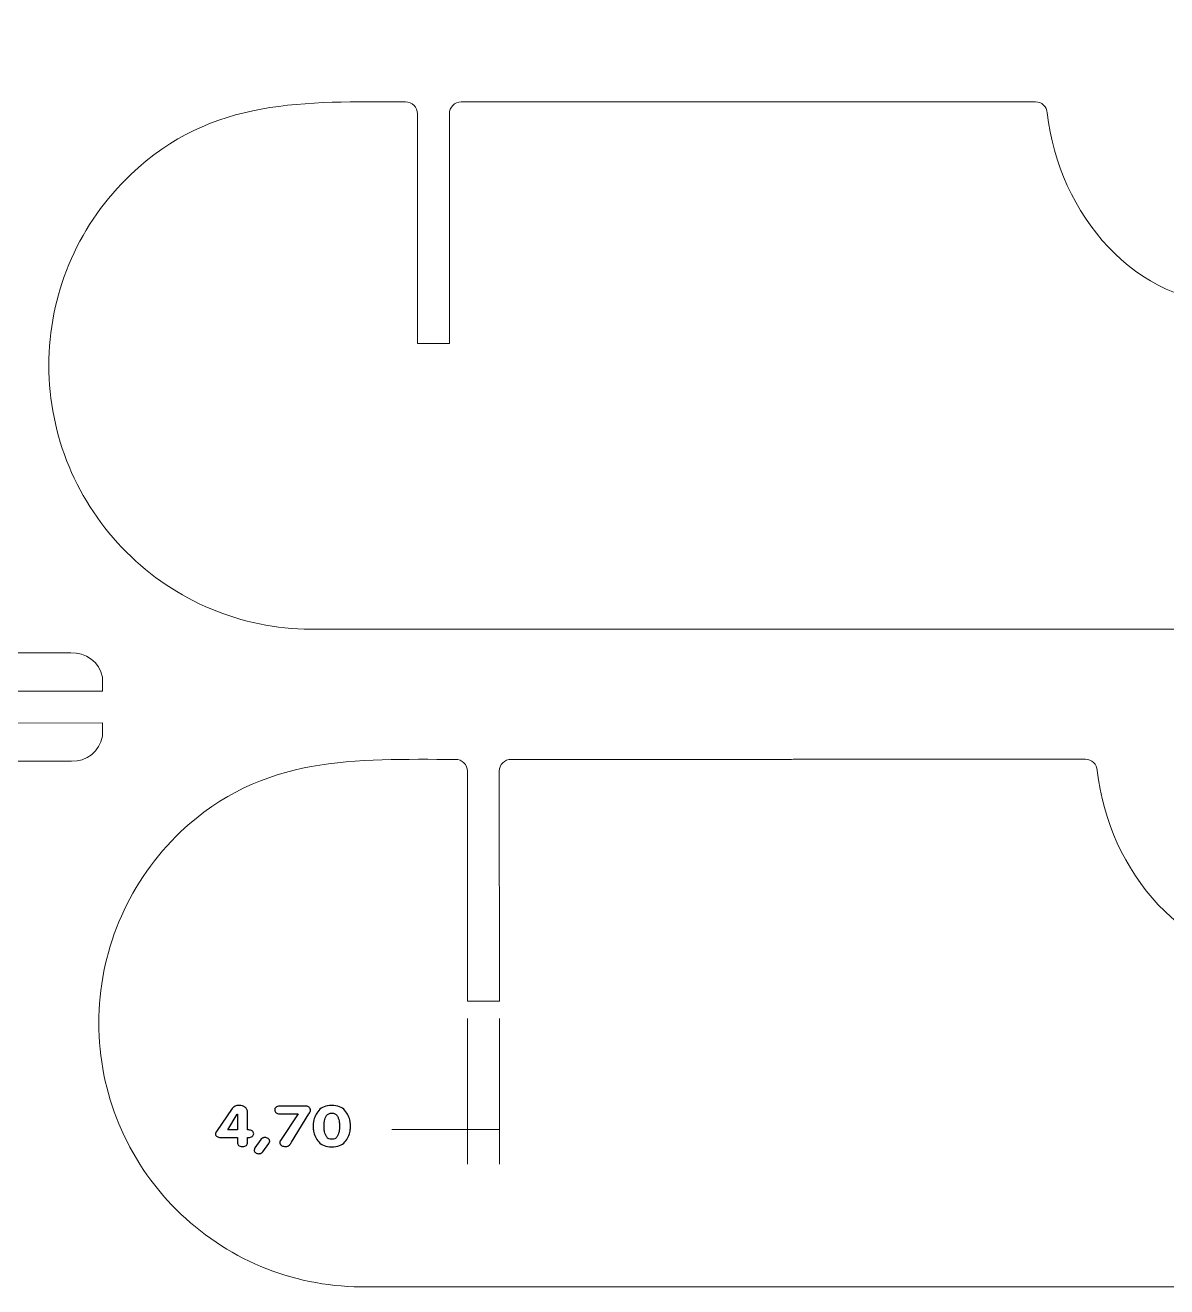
# Model space of a CAD drawing. Header units: millimetres. Extents: x -146 to 459, y -268 to 193.
# Drawn here: x 10.2 to 178.3, y -268.2 to -82.4 of the extents above; entities that cross this region are included whole.
import ezdxf

# ---------------------------------------------------------------- set-up
doc = ezdxf.new("R2010")
doc.units = ezdxf.units.MM
doc.header["$MEASUREMENT"] = 0

msp = doc.modelspace()

# ---------------------------------------------------------------- linework, layer by layer
at = {"lineweight": 5}
msp.add_open_spline([(-91.8347, -62.6714), (-91.8347, -62.6714), (-91.8347, -92.3425), (-91.8347, -92.3425), (-91.8347, -92.3425), (-91.8347, -92.3425), (-87.1173, -92.3425), (-87.1173, -92.3425), (-87.1173, -92.3425), (-87.1173, -92.3425), (-87.1173, -59.7428), (-87.1173, -59.7428), (-87.1173, -59.7428), (-80.2321, -56.0621), (-72.474, -54.3167), (-64.6756, -54.6912), (-64.6756, -54.6912), (-64.6756, -54.6912), (-64.6756, -92.3425), (-64.6756, -92.3425), (-64.6756, -92.3425), (-64.6756, -92.3425), (-59.9879, -92.3425), (-59.9879, -92.3425), (-59.9879, -92.3425), (-59.9879, -92.3425), (-59.9879, -54.6912), (-59.9879, -54.6912), (-59.9879, -54.6912), (-52.1897, -54.3167), (-44.4314, -56.0621), (-37.5463, -59.7428), (-37.5463, -59.7428), (-37.5463, -59.7428), (-37.5463, -92.3425), (-37.5463, -92.3425), (-37.5463, -92.3425), (-37.5463, -92.3425), (-32.829, -92.3425), (-32.829, -92.3425), (-32.829, -92.3425), (-32.829, -92.3425), (-32.829, -62.6714), (-32.829, -62.6714), (-32.829, -62.6714), (-29.0961, -65.3259), (-25.8083, -68.558), (-23.0906, -72.2449), (-23.0906, -72.2449), (-23.1971, -86.9545), (-24.4734, -102.0977), (-27.3706, -116.5196), (-27.3706, -116.5196), (-27.3706, -116.5196), (-0.0428, -171.4854), (-0.0428, -171.4854), (-0.0428, -171.4854), (-0.0428, -171.4854), (2.854, -171.4854), (2.854, -171.4854), (2.854, -171.4854), (2.854, -171.4854), (4.2342, -174.8672), (4.2342, -174.8672), (4.2342, -174.8672), (4.2342, -174.8672), (16.8821, -174.8672), (16.8821, -174.8672), (16.8821, -174.8672), (19.1213, -174.6972), (21.1452, -176.2429), (21.5471, -178.4523), (21.5471, -178.4523), (21.5471, -178.4523), (21.5471, -180.489), (21.5471, -180.489), (21.5471, -180.489), (21.5471, -180.489), (8.1369, -180.489), (8.1369, -180.489), (8.1369, -180.489), (7.5136, -180.493), (6.9362, -180.8029), (6.4984, -181.2465), (6.4984, -181.2465), (6.0604, -181.69), (5.8165, -182.2892), (5.8206, -182.9125), (5.8206, -182.9125), (5.8245, -183.5359), (6.0758, -184.1291), (6.5194, -184.5669), (6.5194, -184.5669), (6.9628, -185.0049), (7.5621, -185.2042), (8.1854, -185.2002), (8.1854, -185.2002), (8.1854, -185.2002), (21.5471, -185.1769), (21.5471, -185.1769), (21.5471, -185.1769), (21.5471, -185.1769), (21.5471, -187.1518), (21.5471, -187.1518), (21.5471, -187.1518), (21.172, -189.3656), (19.2322, -190.9436), (16.9912, -190.8022), (16.9912, -190.8022), (16.9912, -190.8022), (4.3802, -190.8022), (4.3802, -190.8022), (4.3802, -190.8022), (4.3802, -190.8022), (3.0123, -194.3774), (3.0123, -194.3774), (3.0123, -194.3774), (3.0123, -194.3774), (-6.8596, -194.3774), (-6.8596, -194.3774), (-6.8596, -194.3774), (-11.6602, -194.4074), (-15.5607, -190.6087), (-15.5912, -185.8081), (-15.5912, -185.8081), (-15.5912, -185.8081), (-15.6884, -171.6125), (-15.6884, -171.6125), (-15.6884, -171.6125), (-15.6884, -171.6125), (-48.044, -121.6488), (-48.044, -121.6488), (-48.044, -121.6488), (-52.4382, -123.4401), (-57.1113, -124.4559), (-61.8527, -124.6497), (-61.8527, -124.6497), (-62.0124, -124.6454), (-62.1721, -124.6399), (-62.3318, -124.6339), (-62.3318, -124.6339), (-62.4915, -124.6399), (-62.651, -124.6454), (-62.8108, -124.6497), (-62.8108, -124.6497), (-67.5522, -124.4559), (-72.2254, -123.4401), (-76.6196, -121.6488), (-76.6196, -121.6488), (-76.6196, -121.6488), (-108.9751, -171.6125), (-108.9751, -171.6125), (-108.9751, -171.6125), (-108.9751, -171.6125), (-109.0722, -185.8081), (-109.0722, -185.8081), (-109.0722, -185.8081), (-109.1028, -190.6087), (-113.0034, -194.4074), (-117.804, -194.3774), (-117.804, -194.3774), (-117.804, -194.3774), (-127.6758, -194.3774), (-127.6758, -194.3774), (-127.6758, -194.3774), (-127.6758, -194.3774), (-129.0436, -190.8022), (-129.0436, -190.8022), (-129.0436, -190.8022), (-129.0436, -190.8022), (-141.6548, -190.8022), (-141.6548, -190.8022), (-141.6548, -190.8022), (-143.8959, -190.9436), (-145.8356, -189.3656), (-146.2107, -187.1518), (-146.2107, -187.1518), (-146.2107, -187.1518), (-146.2107, -185.1769), (-146.2107, -185.1769), (-146.2107, -185.1769), (-146.2107, -185.1769), (-132.849, -185.2002), (-132.849, -185.2002), (-132.849, -185.2002), (-132.2257, -185.2042), (-131.6263, -184.9604), (-131.1828, -184.5226), (-131.1828, -184.5226), (-130.7394, -184.0847), (-130.4879, -183.5359), (-130.484, -182.9125), (-130.484, -182.9125), (-130.4802, -182.2892), (-130.7239, -181.69), (-131.1617, -181.2465), (-131.1617, -181.2465), (-131.5999, -180.8029), (-132.1771, -180.493), (-132.8003, -180.489), (-132.8003, -180.489), (-132.8003, -180.489), (-146.2107, -180.489), (-146.2107, -180.489), (-146.2107, -180.489), (-146.2107, -180.489), (-146.2107, -178.4523), (-146.2107, -178.4523), (-146.2107, -178.4523), (-145.8087, -176.2429), (-143.7849, -174.6972), (-141.5457, -174.8672), (-141.5457, -174.8672), (-141.5457, -174.8672), (-128.8979, -174.8672), (-128.8979, -174.8672), (-128.8979, -174.8672), (-128.8979, -174.8672), (-127.5173, -171.4854), (-127.5173, -171.4854), (-127.5173, -171.4854), (-127.5173, -171.4854), (-124.6209, -171.4854), (-124.6209, -171.4854), (-124.6209, -171.4854), (-124.6209, -171.4854), (-97.2929, -116.5196), (-97.2929, -116.5196), (-97.2929, -116.5196), (-100.1902, -102.0977), (-101.4663, -86.9545), (-101.5729, -72.2449), (-101.5729, -72.2449), (-98.8552, -68.558), (-95.5673, -65.3259), (-91.8347, -62.6714)], degree=3, knots=[0, 0, 0, 0, 0.01694915, 0.01694915, 0.01694915, 0.01694915, 0.03389831, 0.03389831, 0.03389831, 0.03389831, 0.05084746, 0.05084746, 0.05084746, 0.05084746, 0.06779661, 0.06779661, 0.06779661, 0.06779661, 0.08474576, 0.08474576, 0.08474576, 0.08474576, 0.10169492, 0.10169492, 0.10169492, 0.10169492, 0.11864407, 0.11864407, 0.11864407, 0.11864407, 0.13559322, 0.13559322, 0.13559322, 0.13559322, 0.15254237, 0.15254237, 0.15254237, 0.15254237, 0.16949153, 0.16949153, 0.16949153, 0.16949153, 0.18644068, 0.18644068, 0.18644068, 0.18644068, 0.20338983, 0.20338983, 0.20338983, 0.20338983, 0.22033898, 0.22033898, 0.22033898, 0.22033898, 0.23728814, 0.23728814, 0.23728814, 0.23728814, 0.25423729, 0.25423729, 0.25423729, 0.25423729, 0.27118644, 0.27118644, 0.27118644, 0.27118644, 0.28813559, 0.28813559, 0.28813559, 0.28813559, 0.30508475, 0.30508475, 0.30508475, 0.30508475, 0.3220339, 0.3220339, 0.3220339, 0.3220339, 0.33898305, 0.33898305, 0.33898305, 0.33898305, 0.3559322, 0.3559322, 0.3559322, 0.3559322, 0.37288136, 0.37288136, 0.37288136, 0.37288136, 0.38983051, 0.38983051, 0.38983051, 0.38983051, 0.40677966, 0.40677966, 0.40677966, 0.40677966, 0.42372881, 0.42372881, 0.42372881, 0.42372881, 0.44067797, 0.44067797, 0.44067797, 0.44067797, 0.45762712, 0.45762712, 0.45762712, 0.45762712, 0.47457627, 0.47457627, 0.47457627, 0.47457627, 0.49152542, 0.49152542, 0.49152542, 0.49152542, 0.50847458, 0.50847458, 0.50847458, 0.50847458, 0.52542373, 0.52542373, 0.52542373, 0.52542373, 0.54237288, 0.54237288, 0.54237288, 0.54237288, 0.55932203, 0.55932203, 0.55932203, 0.55932203, 0.57627119, 0.57627119, 0.57627119, 0.57627119, 0.59322034, 0.59322034, 0.59322034, 0.59322034, 0.61016949, 0.61016949, 0.61016949, 0.61016949, 0.62711864, 0.62711864, 0.62711864, 0.62711864, 0.6440678, 0.6440678, 0.6440678, 0.6440678, 0.66101695, 0.66101695, 0.66101695, 0.66101695, 0.6779661, 0.6779661, 0.6779661, 0.6779661, 0.69491525, 0.69491525, 0.69491525, 0.69491525, 0.71186441, 0.71186441, 0.71186441, 0.71186441, 0.72881356, 0.72881356, 0.72881356, 0.72881356, 0.74576271, 0.74576271, 0.74576271, 0.74576271, 0.76271186, 0.76271186, 0.76271186, 0.76271186, 0.77966102, 0.77966102, 0.77966102, 0.77966102, 0.79661017, 0.79661017, 0.79661017, 0.79661017, 0.81355932, 0.81355932, 0.81355932, 0.81355932, 0.83050847, 0.83050847, 0.83050847, 0.83050847, 0.84745763, 0.84745763, 0.84745763, 0.84745763, 0.86440678, 0.86440678, 0.86440678, 0.86440678, 0.88135593, 0.88135593, 0.88135593, 0.88135593, 0.89830508, 0.89830508, 0.89830508, 0.89830508, 0.91525424, 0.91525424, 0.91525424, 0.91525424, 0.93220339, 0.93220339, 0.93220339, 0.93220339, 0.94915254, 0.94915254, 0.94915254, 0.94915254, 0.96610169, 0.96610169, 0.96610169, 0.96610169, 0.98305085, 0.98305085, 0.98305085, 0.98305085, 1, 1, 1, 1], dxfattribs=at)
at = {"color": 253, "lineweight": 5}
for points in [[(51.2948, -171.3733), (51.2948, -171.3733), (51.3337, -171.3828), (51.3337, -171.3828), (51.3337, -171.3828), (51.3337, -171.3828), (51.6, -171.3828), (51.6, -171.3828), (51.6, -171.3828), (51.6, -171.3828), (325.9414, -171.3828), (325.9414, -171.3828), (325.9414, -171.3828), (325.9414, -171.3828), (325.9543, -171.3828), (325.9543, -171.3828), (325.9543, -171.3828), (336.2703, -171.1369), (346.0168, -166.8045), (353.1377, -159.3363), (353.1377, -159.3363), (360.2582, -151.868), (364.1204, -141.8769), (363.8745, -131.5611), (363.8745, -131.5611), (363.6289, -121.245), (359.2964, -111.4985), (351.8281, -104.3779), (351.8281, -104.3779), (339.7784, -92.8889), (325.8241, -93.6878), (311.0505, -93.6864), (311.0505, -93.6864), (310.5888, -93.686), (310.1479, -93.8691), (309.8214, -94.1954), (309.8214, -94.1954), (309.4947, -94.5215), (309.3109, -94.9642), (309.3106, -95.4259), (309.3106, -95.4259), (309.3106, -95.4259), (309.305, -129.3024), (309.305, -129.3024), (309.305, -129.3024), (309.305, -129.3024), (304.6064, -129.3016), (304.6064, -129.3016), (304.6064, -129.3016), (304.6064, -129.3016), (304.6121, -95.4252), (304.6121, -95.4252), (304.6121, -95.4252), (304.6123, -94.9636), (304.4293, -94.5227), (304.1031, -94.196), (304.1031, -94.196), (303.7769, -93.8693), (303.3342, -93.6855), (302.8727, -93.6852), (302.8727, -93.6852), (215.1154, -93.6718), (307.6597, -93.686), (218.2786, -93.6721), (218.2786, -93.6721), (217.3504, -93.6705), (216.5861, -94.3974), (216.5383, -95.3244), (216.5383, -95.3244), (214.9522, -110.0648), (203.4417, -123.9999), (188.6375, -123.2045), (188.6375, -123.2045), (173.8334, -123.9999), (162.3229, -110.0648), (160.7367, -95.3244), (160.7367, -95.3244), (160.6889, -94.3974), (159.9246, -93.6705), (158.9962, -93.6721), (158.9962, -93.6721), (82.8969, -93.6834), (149.0413, -93.674), (74.4022, -93.6852), (74.4022, -93.6852), (73.9407, -93.6855), (73.4981, -93.8693), (73.172, -94.196), (73.172, -94.196), (72.8459, -94.5227), (72.6626, -94.9636), (72.6631, -95.4252), (72.6631, -95.4252), (72.6631, -95.4252), (72.6684, -129.3016), (72.6684, -129.3016), (72.6684, -129.3016), (72.6684, -129.3016), (67.9699, -129.3016), (67.9699, -129.3016), (67.9699, -129.3016), (67.9699, -129.3016), (67.9644, -95.4259), (67.9644, -95.4259), (67.9644, -95.4259), (67.964, -94.9642), (67.7804, -94.5215), (67.4538, -94.1954), (67.4538, -94.1954), (67.1269, -93.8691), (66.6864, -93.686), (66.2247, -93.6864), (66.2247, -93.6864), (51.541, -93.688), (37.7023, -92.9592), (25.7262, -104.3779), (25.7262, -104.3779), (18.2579, -111.4985), (13.9254, -121.245), (13.6797, -131.5611), (13.6797, -131.5611), (13.4339, -141.8769), (17.2962, -151.868), (24.4166, -159.3363), (24.4166, -159.3363), (31.4673, -166.7307), (41.0919, -171.0502), (51.2948, -171.3733)], [(58.6517, -268.24), (58.6517, -268.24), (58.6905, -268.2493), (58.6905, -268.2493), (58.6905, -268.2493), (58.6905, -268.2493), (58.9569, -268.2493), (58.9569, -268.2493), (58.9569, -268.2493), (58.9569, -268.2493), (333.2984, -268.2493), (333.2984, -268.2493), (333.2984, -268.2493), (333.2984, -268.2493), (333.3113, -268.2493), (333.3113, -268.2493), (333.3113, -268.2493), (343.6272, -268.0035), (353.3737, -263.671), (360.4947, -256.2029), (360.4947, -256.2029), (367.6152, -248.7347), (371.4775, -238.7434), (371.2316, -228.4278), (371.2316, -228.4278), (370.9859, -218.1116), (366.6534, -208.3651), (359.185, -201.2444), (359.185, -201.2444), (347.1352, -189.7556), (333.181, -190.5545), (318.4073, -190.5531), (318.4073, -190.5531), (317.9457, -190.5527), (317.5049, -190.7357), (317.1782, -191.062), (317.1782, -191.062), (316.8518, -191.3881), (316.6679, -191.8307), (316.6675, -192.2925), (316.6675, -192.2925), (316.6675, -192.2925), (316.6618, -226.1691), (316.6618, -226.1691), (316.6618, -226.1691), (316.6618, -226.1691), (311.9633, -226.1683), (311.9633, -226.1683), (311.9633, -226.1683), (311.9633, -226.1683), (311.9689, -192.2918), (311.9689, -192.2918), (311.9689, -192.2918), (311.9692, -191.8301), (311.7862, -191.3894), (311.4601, -191.0626), (311.4601, -191.0626), (311.1339, -190.7359), (310.6911, -190.5521), (310.2298, -190.5518), (310.2298, -190.5518), (222.4724, -190.5385), (315.0167, -190.5526), (225.6356, -190.5387), (225.6356, -190.5387), (224.7073, -190.5372), (223.9432, -191.2639), (223.8953, -192.191), (223.8953, -192.191), (222.3091, -206.9313), (210.7987, -220.8665), (195.9944, -220.0711), (195.9944, -220.0711), (181.1903, -220.8665), (169.6799, -206.9313), (168.0938, -192.191), (168.0938, -192.191), (168.0459, -191.2639), (167.2816, -190.5372), (166.3532, -190.5387), (166.3532, -190.5387), (90.2539, -190.5499), (156.3982, -190.5405), (81.7593, -190.5518), (81.7593, -190.5518), (81.2977, -190.5521), (80.8552, -190.7359), (80.5289, -191.0626), (80.5289, -191.0626), (80.2027, -191.3894), (80.0197, -191.8301), (80.0201, -192.2918), (80.0201, -192.2918), (80.0201, -192.2918), (80.0254, -226.1683), (80.0254, -226.1683), (80.0254, -226.1683), (80.0254, -226.1683), (75.3267, -226.1683), (75.3267, -226.1683), (75.3267, -226.1683), (75.3267, -226.1683), (75.3214, -192.2925), (75.3214, -192.2925), (75.3214, -192.2925), (75.3211, -191.8307), (75.1373, -191.3881), (74.8107, -191.062), (74.8107, -191.062), (74.4839, -190.7357), (74.0432, -190.5527), (73.5816, -190.5531), (73.5816, -190.5531), (58.8979, -190.5547), (45.0592, -189.8258), (33.0832, -201.2444), (33.0832, -201.2444), (25.6149, -208.3651), (21.2824, -218.1116), (21.0367, -228.4278), (21.0367, -228.4278), (20.7908, -238.7434), (24.6532, -248.7347), (31.7737, -256.2029), (31.7737, -256.2029), (38.8243, -263.5974), (48.4489, -267.9168), (58.6517, -268.24)]]:
    msp.add_open_spline(points, degree=3, knots=[0, 0, 0, 0, 0.03125, 0.03125, 0.03125, 0.03125, 0.0625, 0.0625, 0.0625, 0.0625, 0.09375, 0.09375, 0.09375, 0.09375, 0.125, 0.125, 0.125, 0.125, 0.15625, 0.15625, 0.15625, 0.15625, 0.1875, 0.1875, 0.1875, 0.1875, 0.21875, 0.21875, 0.21875, 0.21875, 0.25, 0.25, 0.25, 0.25, 0.28125, 0.28125, 0.28125, 0.28125, 0.3125, 0.3125, 0.3125, 0.3125, 0.34375, 0.34375, 0.34375, 0.34375, 0.375, 0.375, 0.375, 0.375, 0.40625, 0.40625, 0.40625, 0.40625, 0.4375, 0.4375, 0.4375, 0.4375, 0.46875, 0.46875, 0.46875, 0.46875, 0.5, 0.5, 0.5, 0.5, 0.53125, 0.53125, 0.53125, 0.53125, 0.5625, 0.5625, 0.5625, 0.5625, 0.59375, 0.59375, 0.59375, 0.59375, 0.625, 0.625, 0.625, 0.625, 0.65625, 0.65625, 0.65625, 0.65625, 0.6875, 0.6875, 0.6875, 0.6875, 0.71875, 0.71875, 0.71875, 0.71875, 0.75, 0.75, 0.75, 0.75, 0.78125, 0.78125, 0.78125, 0.78125, 0.8125, 0.8125, 0.8125, 0.8125, 0.84375, 0.84375, 0.84375, 0.84375, 0.875, 0.875, 0.875, 0.875, 0.90625, 0.90625, 0.90625, 0.90625, 0.9375, 0.9375, 0.9375, 0.9375, 0.96875, 0.96875, 0.96875, 0.96875, 1, 1, 1, 1], dxfattribs=at)
at = {"color": 250, "lineweight": 5}
for points in [[(75.3267, -228.7083), (75.3267, -228.7083), (75.3267, -250.1726), (75.3267, -250.1726)], [(80.0254, -228.7083), (80.0254, -228.7083), (80.0254, -250.1726), (80.0254, -250.1726)], [(75.3267, -245.0926), (75.3267, -245.0926), (64.2124, -245.0926), (64.2124, -245.0926)], [(75.3267, -245.0926), (75.3267, -245.0926), (80.0254, -245.0926), (80.0254, -245.0926)]]:
    msp.add_open_spline(points, degree=3, dxfattribs=at)
at = {"color": 250}
for points, knots in [([(41.4355, -246.2393), (41.4355, -246.2393), (38.9345, -246.2393), (38.9345, -246.2393), (38.9345, -246.2393), (38.8292, -246.2448), (38.7364, -246.2379), (38.6561, -246.2185), (38.6561, -246.2185), (38.5758, -246.1991), (38.5052, -246.17), (38.4442, -246.1313), (38.4442, -246.1313), (38.3888, -246.0925), (38.3431, -246.0523), (38.3071, -246.0108), (38.3071, -246.0108), (38.2711, -245.9692), (38.2448, -245.9235), (38.2282, -245.8737), (38.2282, -245.8737), (38.2227, -245.8626), (38.2185, -245.8529), (38.2157, -245.8446), (38.2157, -245.8446), (38.213, -245.8363), (38.2116, -245.8266), (38.2116, -245.8155), (38.2116, -245.8155), (38.2116, -245.81), (38.2116, -245.8044), (38.2116, -245.7989), (38.2116, -245.7989), (38.2116, -245.7933), (38.2116, -245.7878), (38.2116, -245.7823), (38.2116, -245.7823), (38.2116, -245.7823), (38.2116, -245.7795), (38.2116, -245.774), (38.2116, -245.774), (38.2116, -245.7684), (38.2116, -245.7629), (38.2116, -245.7573), (38.2116, -245.7573), (38.2116, -245.7241), (38.2144, -245.6909), (38.2199, -245.6576), (38.2199, -245.6576), (38.2254, -245.6244), (38.231, -245.5967), (38.2365, -245.5745), (38.2365, -245.5745), (38.242, -245.5635), (38.2462, -245.5552), (38.249, -245.5496), (38.249, -245.5496), (38.2517, -245.5441), (38.2559, -245.5358), (38.2614, -245.5247), (38.2614, -245.5247), (38.267, -245.5136), (38.2739, -245.4998), (38.2822, -245.4831), (38.2822, -245.4831), (38.2905, -245.4665), (38.3002, -245.4527), (38.3113, -245.4416), (38.3113, -245.4416), (38.3113, -245.4416), (38.3141, -245.4388), (38.3196, -245.4333), (38.3196, -245.4333), (38.3251, -245.4277), (38.3307, -245.4222), (38.3362, -245.4167), (38.3362, -245.4167), (38.3362, -245.4111), (38.3376, -245.407), (38.3404, -245.4042), (38.3404, -245.4042), (38.3431, -245.4014), (38.3473, -245.3973), (38.3528, -245.3917), (38.3528, -245.3917), (38.3528, -245.3917), (40.6794, -242.0099), (40.6794, -242.0099), (40.6794, -242.0099), (40.7403, -241.9324), (40.804, -241.8631), (40.8705, -241.8022), (40.8705, -241.8022), (40.937, -241.7413), (41.0117, -241.6914), (41.0948, -241.6526), (41.0948, -241.6526), (41.1724, -241.6139), (41.2652, -241.5848), (41.3732, -241.5654), (41.3732, -241.5654), (41.4812, -241.546), (41.6045, -241.5363), (41.7429, -241.5363), (41.7429, -241.5363), (41.8925, -241.5363), (42.0352, -241.5571), (42.1709, -241.5986), (42.1709, -241.5986), (42.3066, -241.6402), (42.4354, -241.7025), (42.5572, -241.7856), (42.5572, -241.7856), (42.6846, -241.8687), (42.7788, -241.9781), (42.8398, -242.1138), (42.8398, -242.1138), (42.9007, -242.2495), (42.9312, -242.4115), (42.9312, -242.5999), (42.9312, -242.5999), (42.9312, -242.5999), (42.9312, -245.1425), (42.9312, -245.1425), (42.9312, -245.1425), (42.9312, -245.1425), (43.114, -245.1425), (43.114, -245.1425), (43.114, -245.1425), (43.2081, -245.148), (43.2981, -245.1632), (43.384, -245.1882), (43.384, -245.1882), (43.4699, -245.2131), (43.5488, -245.2505), (43.6208, -245.3003), (43.6208, -245.3003), (43.6928, -245.3502), (43.7468, -245.4084), (43.7828, -245.4748), (43.7828, -245.4748), (43.8188, -245.5413), (43.8368, -245.6161), (43.8368, -245.6992), (43.8368, -245.6992), (43.8368, -245.7823), (43.8188, -245.8571), (43.7828, -245.9235), (43.7828, -245.9235), (43.7468, -245.99), (43.6928, -246.0482), (43.6208, -246.098), (43.6208, -246.098), (43.5488, -246.1479), (43.4699, -246.1853), (43.384, -246.2102), (43.384, -246.2102), (43.2981, -246.2351), (43.2081, -246.2476), (43.114, -246.2476), (43.114, -246.2476), (43.114, -246.2476), (42.9312, -246.2393), (42.9312, -246.2393), (42.9312, -246.2393), (42.9312, -246.2393), (42.9312, -246.9455), (42.9312, -246.9455), (42.9312, -246.9455), (42.9312, -247.0619), (42.9173, -247.1616), (42.8896, -247.2447), (42.8896, -247.2447), (42.8619, -247.3278), (42.8176, -247.3942), (42.7567, -247.4441), (42.7567, -247.4441), (42.6957, -247.4939), (42.6182, -247.53), (42.524, -247.5521), (42.524, -247.5521), (42.4298, -247.5743), (42.3163, -247.5853), (42.1833, -247.5853), (42.1833, -247.5853), (42.0504, -247.5853), (41.9368, -247.5743), (41.8427, -247.5521), (41.8427, -247.5521), (41.7485, -247.53), (41.6737, -247.4939), (41.6183, -247.4441), (41.6183, -247.4441), (41.5574, -247.3942), (41.5117, -247.3278), (41.4812, -247.2447), (41.4812, -247.2447), (41.4507, -247.1616), (41.4355, -247.0646), (41.4355, -246.9539), (41.4355, -246.9539), (41.4355, -246.9539), (41.4355, -246.2393), (41.4355, -246.2393), (41.4355, -246.2393), (41.4355, -246.2393), (41.4355, -246.2393), (41.4355, -246.2393)], [0, 0, 0, 0, 0.01923077, 0.01923077, 0.01923077, 0.01923077, 0.03846154, 0.03846154, 0.03846154, 0.03846154, 0.05769231, 0.05769231, 0.05769231, 0.05769231, 0.07692308, 0.07692308, 0.07692308, 0.07692308, 0.09615385, 0.09615385, 0.09615385, 0.09615385, 0.11538462, 0.11538462, 0.11538462, 0.11538462, 0.13461538, 0.13461538, 0.13461538, 0.13461538, 0.15384615, 0.15384615, 0.15384615, 0.15384615, 0.17307692, 0.17307692, 0.17307692, 0.17307692, 0.19230769, 0.19230769, 0.19230769, 0.19230769, 0.21153846, 0.21153846, 0.21153846, 0.21153846, 0.23076923, 0.23076923, 0.23076923, 0.23076923, 0.25, 0.25, 0.25, 0.25, 0.26923077, 0.26923077, 0.26923077, 0.26923077, 0.28846154, 0.28846154, 0.28846154, 0.28846154, 0.30769231, 0.30769231, 0.30769231, 0.30769231, 0.32692308, 0.32692308, 0.32692308, 0.32692308, 0.34615385, 0.34615385, 0.34615385, 0.34615385, 0.36538462, 0.36538462, 0.36538462, 0.36538462, 0.38461538, 0.38461538, 0.38461538, 0.38461538, 0.40384615, 0.40384615, 0.40384615, 0.40384615, 0.42307692, 0.42307692, 0.42307692, 0.42307692, 0.44230769, 0.44230769, 0.44230769, 0.44230769, 0.46153846, 0.46153846, 0.46153846, 0.46153846, 0.48076923, 0.48076923, 0.48076923, 0.48076923, 0.5, 0.5, 0.5, 0.5, 0.51923077, 0.51923077, 0.51923077, 0.51923077, 0.53846154, 0.53846154, 0.53846154, 0.53846154, 0.55769231, 0.55769231, 0.55769231, 0.55769231, 0.57692308, 0.57692308, 0.57692308, 0.57692308, 0.59615385, 0.59615385, 0.59615385, 0.59615385, 0.61538462, 0.61538462, 0.61538462, 0.61538462, 0.63461538, 0.63461538, 0.63461538, 0.63461538, 0.65384615, 0.65384615, 0.65384615, 0.65384615, 0.67307692, 0.67307692, 0.67307692, 0.67307692, 0.69230769, 0.69230769, 0.69230769, 0.69230769, 0.71153846, 0.71153846, 0.71153846, 0.71153846, 0.73076923, 0.73076923, 0.73076923, 0.73076923, 0.75, 0.75, 0.75, 0.75, 0.76923077, 0.76923077, 0.76923077, 0.76923077, 0.78846154, 0.78846154, 0.78846154, 0.78846154, 0.80769231, 0.80769231, 0.80769231, 0.80769231, 0.82692308, 0.82692308, 0.82692308, 0.82692308, 0.84615385, 0.84615385, 0.84615385, 0.84615385, 0.86538462, 0.86538462, 0.86538462, 0.86538462, 0.88461538, 0.88461538, 0.88461538, 0.88461538, 0.90384615, 0.90384615, 0.90384615, 0.90384615, 0.92307692, 0.92307692, 0.92307692, 0.92307692, 0.94230769, 0.94230769, 0.94230769, 0.94230769, 0.96153846, 0.96153846, 0.96153846, 0.96153846, 0.98076923, 0.98076923, 0.98076923, 0.98076923, 1, 1, 1, 1]), ([(55.3449, -247.6435), (54.9072, -247.638), (54.5292, -247.5757), (54.2107, -247.4566), (54.2107, -247.4566), (53.8922, -247.3375), (53.6304, -247.156), (53.4255, -246.9123), (53.4255, -246.9123), (53.2205, -246.6686), (53.0543, -246.4124), (52.9269, -246.1437), (52.9269, -246.1437), (52.7995, -245.8751), (52.7109, -245.5967), (52.661, -245.3087), (52.661, -245.3087), (52.6555, -245.281), (52.6499, -245.2519), (52.6444, -245.2214), (52.6444, -245.2214), (52.6389, -245.1909), (52.6333, -245.1591), (52.6278, -245.1259), (52.6278, -245.1259), (52.6222, -245.0982), (52.6181, -245.0691), (52.6153, -245.0386), (52.6153, -245.0386), (52.6125, -245.0081), (52.6084, -244.9791), (52.6029, -244.9514), (52.6029, -244.9514), (52.6029, -244.9237), (52.6015, -244.8946), (52.5987, -244.8641), (52.5987, -244.8641), (52.5959, -244.8336), (52.5945, -244.8018), (52.5945, -244.7686), (52.5945, -244.7686), (52.5945, -244.7409), (52.5945, -244.7118), (52.5945, -244.6813), (52.5945, -244.6813), (52.5945, -244.6508), (52.5945, -244.6218), (52.5945, -244.5941), (52.5945, -244.5941), (52.5945, -244.5331), (52.5945, -244.4736), (52.5945, -244.4154), (52.5945, -244.4154), (52.5945, -244.3573), (52.5973, -244.3005), (52.6029, -244.2451), (52.6029, -244.2451), (52.6139, -244.1842), (52.6236, -244.1232), (52.6319, -244.0623), (52.6319, -244.0623), (52.6402, -244.0014), (52.6499, -243.9404), (52.661, -243.8795), (52.661, -243.8795), (52.7109, -243.5859), (52.7995, -243.3062), (52.9269, -243.0403), (52.9269, -243.0403), (53.0543, -242.7744), (53.2205, -242.5196), (53.4255, -242.2758), (53.4255, -242.2758), (53.6304, -242.0321), (53.8922, -241.8479), (54.2107, -241.7233), (54.2107, -241.7233), (54.5292, -241.5986), (54.9072, -241.5363), (55.3449, -241.5363), (55.3449, -241.5363), (55.7825, -241.5363), (56.1619, -241.5986), (56.4832, -241.7233), (56.4832, -241.7233), (56.8045, -241.8479), (57.0676, -242.0321), (57.2726, -242.2758), (57.2726, -242.2758), (57.472, -242.5196), (57.6368, -242.7744), (57.767, -243.0403), (57.767, -243.0403), (57.8971, -243.3062), (57.9872, -243.5859), (58.037, -243.8795), (58.037, -243.8795), (58.0481, -243.9404), (58.0564, -244.0014), (58.0619, -244.0623), (58.0619, -244.0623), (58.0675, -244.1232), (58.073, -244.1842), (58.0786, -244.2451), (58.0786, -244.2451), (58.0786, -244.2617), (58.0799, -244.2811), (58.0827, -244.3033), (58.0827, -244.3033), (58.0855, -244.3254), (58.0869, -244.3448), (58.0869, -244.3614), (58.0869, -244.3614), (58.0924, -244.4002), (58.0966, -244.439), (58.0993, -244.4777), (58.0993, -244.4777), (58.1021, -244.5165), (58.1035, -244.5553), (58.1035, -244.5941), (58.1035, -244.5941), (58.1035, -244.6218), (58.1021, -244.6508), (58.0993, -244.6813), (58.0993, -244.6813), (58.0966, -244.7118), (58.0952, -244.7409), (58.0952, -244.7686), (58.0952, -244.7686), (58.0952, -244.7796), (58.0938, -244.7907), (58.091, -244.8018), (58.091, -244.8018), (58.0882, -244.8129), (58.0869, -244.824), (58.0869, -244.835), (58.0869, -244.835), (58.0869, -244.8517), (58.0855, -244.8697), (58.0827, -244.889), (58.0827, -244.889), (58.0799, -244.9084), (58.0786, -244.9292), (58.0786, -244.9514), (58.0786, -244.9514), (58.0786, -244.9791), (58.0772, -245.0081), (58.0744, -245.0386), (58.0744, -245.0386), (58.0716, -245.0691), (58.0675, -245.0982), (58.0619, -245.1259), (58.0619, -245.1259), (58.0619, -245.1591), (58.0592, -245.1909), (58.0536, -245.2214), (58.0536, -245.2214), (58.0481, -245.2519), (58.0425, -245.281), (58.037, -245.3087), (58.037, -245.3087), (57.9872, -245.5967), (57.8971, -245.8751), (57.767, -246.1437), (57.767, -246.1437), (57.6368, -246.4124), (57.472, -246.6686), (57.2726, -246.9123), (57.2726, -246.9123), (57.0676, -247.156), (56.8045, -247.3375), (56.4832, -247.4566), (56.4832, -247.4566), (56.1619, -247.5757), (55.7825, -247.6352), (55.3449, -247.6352), (55.3449, -247.6352), (55.3449, -247.6352), (55.3449, -247.6435), (55.3449, -247.6435)], [0, 0, 0, 0, 0.02222222, 0.02222222, 0.02222222, 0.02222222, 0.04444444, 0.04444444, 0.04444444, 0.04444444, 0.06666667, 0.06666667, 0.06666667, 0.06666667, 0.08888889, 0.08888889, 0.08888889, 0.08888889, 0.11111111, 0.11111111, 0.11111111, 0.11111111, 0.13333333, 0.13333333, 0.13333333, 0.13333333, 0.15555556, 0.15555556, 0.15555556, 0.15555556, 0.17777778, 0.17777778, 0.17777778, 0.17777778, 0.2, 0.2, 0.2, 0.2, 0.22222222, 0.22222222, 0.22222222, 0.22222222, 0.24444444, 0.24444444, 0.24444444, 0.24444444, 0.26666667, 0.26666667, 0.26666667, 0.26666667, 0.28888889, 0.28888889, 0.28888889, 0.28888889, 0.31111111, 0.31111111, 0.31111111, 0.31111111, 0.33333333, 0.33333333, 0.33333333, 0.33333333, 0.35555556, 0.35555556, 0.35555556, 0.35555556, 0.37777778, 0.37777778, 0.37777778, 0.37777778, 0.4, 0.4, 0.4, 0.4, 0.42222222, 0.42222222, 0.42222222, 0.42222222, 0.44444444, 0.44444444, 0.44444444, 0.44444444, 0.46666667, 0.46666667, 0.46666667, 0.46666667, 0.48888889, 0.48888889, 0.48888889, 0.48888889, 0.51111111, 0.51111111, 0.51111111, 0.51111111, 0.53333333, 0.53333333, 0.53333333, 0.53333333, 0.55555556, 0.55555556, 0.55555556, 0.55555556, 0.57777778, 0.57777778, 0.57777778, 0.57777778, 0.6, 0.6, 0.6, 0.6, 0.62222222, 0.62222222, 0.62222222, 0.62222222, 0.64444444, 0.64444444, 0.64444444, 0.64444444, 0.66666667, 0.66666667, 0.66666667, 0.66666667, 0.68888889, 0.68888889, 0.68888889, 0.68888889, 0.71111111, 0.71111111, 0.71111111, 0.71111111, 0.73333333, 0.73333333, 0.73333333, 0.73333333, 0.75555556, 0.75555556, 0.75555556, 0.75555556, 0.77777778, 0.77777778, 0.77777778, 0.77777778, 0.8, 0.8, 0.8, 0.8, 0.82222222, 0.82222222, 0.82222222, 0.82222222, 0.84444444, 0.84444444, 0.84444444, 0.84444444, 0.86666667, 0.86666667, 0.86666667, 0.86666667, 0.88888889, 0.88888889, 0.88888889, 0.88888889, 0.91111111, 0.91111111, 0.91111111, 0.91111111, 0.93333333, 0.93333333, 0.93333333, 0.93333333, 0.95555556, 0.95555556, 0.95555556, 0.95555556, 0.97777778, 0.97777778, 0.97777778, 0.97777778, 1, 1, 1, 1]), ([(41.4355, -245.1425), (41.4355, -245.1425), (41.4355, -242.8242), (41.4355, -242.8242), (41.4355, -242.8242), (41.4355, -242.8242), (41.4189, -242.8242), (41.4189, -242.8242), (41.4189, -242.8242), (41.4189, -242.8242), (40.0147, -245.1425), (40.0147, -245.1425), (40.0147, -245.1425), (40.0147, -245.1425), (41.4355, -245.1425), (41.4355, -245.1425), (41.4355, -245.1425), (41.4355, -245.1425), (41.4355, -245.1425), (41.4355, -245.1425)], [0, 0, 0, 0, 0.2, 0.2, 0.2, 0.2, 0.4, 0.4, 0.4, 0.4, 0.6, 0.6, 0.6, 0.6, 0.8, 0.8, 0.8, 0.8, 1, 1, 1, 1]), ([(47.767, -246.7129), (47.767, -246.7129), (50.3677, -242.7744), (50.3677, -242.7744), (50.3677, -242.7744), (50.3677, -242.7744), (47.7088, -242.7744), (47.7088, -242.7744), (47.7088, -242.7744), (47.5703, -242.7799), (47.454, -242.7688), (47.3598, -242.7411), (47.3598, -242.7411), (47.2657, -242.7134), (47.1881, -242.6719), (47.1272, -242.6165), (47.1272, -242.6165), (47.0662, -242.5556), (47.0192, -242.4946), (46.9859, -242.4337), (46.9859, -242.4337), (46.9527, -242.3728), (46.9361, -242.3063), (46.9361, -242.2343), (46.9361, -242.2343), (46.9361, -242.2343), (46.9361, -242.2343), (46.9361, -242.2343), (46.9361, -242.2343), (46.9361, -242.2343), (46.9361, -242.2315), (46.9361, -242.226), (46.9361, -242.226), (46.9361, -242.226), (46.9361, -242.226), (46.9361, -242.226), (46.9361, -242.226), (46.9361, -242.226), (46.9361, -242.226), (46.9361, -242.226), (46.9361, -242.226), (46.9361, -242.226), (46.9361, -242.2246), (46.9361, -242.2218), (46.9361, -242.2218), (46.9361, -242.2191), (46.9361, -242.2149), (46.9361, -242.2094), (46.9361, -242.2094), (46.9361, -242.1373), (46.9499, -242.0681), (46.9776, -242.0016), (46.9776, -242.0016), (47.0053, -241.9352), (47.0469, -241.8742), (47.1022, -241.8188), (47.1022, -241.8188), (47.1632, -241.7579), (47.2435, -241.7122), (47.3432, -241.6817), (47.3432, -241.6817), (47.4429, -241.6513), (47.5648, -241.636), (47.7088, -241.636), (47.7088, -241.636), (47.7088, -241.636), (51.4645, -241.6277), (51.4645, -241.6277), (51.4645, -241.6277), (51.5587, -241.6333), (51.6432, -241.6457), (51.718, -241.6651), (51.718, -241.6651), (51.7927, -241.6845), (51.8578, -241.7136), (51.9132, -241.7524), (51.9132, -241.7524), (51.9686, -241.7911), (52.0171, -241.8327), (52.0586, -241.877), (52.0586, -241.877), (52.1002, -241.9213), (52.132, -241.9656), (52.1542, -242.0099), (52.1542, -242.0099), (52.1653, -242.0321), (52.1736, -242.0529), (52.1791, -242.0723), (52.1791, -242.0723), (52.1846, -242.0916), (52.1902, -242.1096), (52.1957, -242.1263), (52.1957, -242.1263), (52.2013, -242.1484), (52.2054, -242.1678), (52.2082, -242.1844), (52.2082, -242.1844), (52.211, -242.201), (52.2123, -242.2177), (52.2123, -242.2343), (52.2123, -242.2343), (52.2123, -242.2564), (52.211, -242.2786), (52.2082, -242.3008), (52.2082, -242.3008), (52.2054, -242.3229), (52.2013, -242.3423), (52.1957, -242.3589), (52.1957, -242.3589), (52.1902, -242.3811), (52.1833, -242.4032), (52.175, -242.4254), (52.175, -242.4254), (52.1666, -242.4476), (52.1569, -242.4697), (52.1459, -242.4919), (52.1459, -242.4919), (52.1293, -242.514), (52.114, -242.5376), (52.1002, -242.5625), (52.1002, -242.5625), (52.0863, -242.5874), (52.0739, -242.611), (52.0628, -242.6331), (52.0628, -242.6331), (52.0517, -242.6608), (52.0392, -242.6857), (52.0254, -242.7079), (52.0254, -242.7079), (52.0115, -242.7301), (51.9963, -242.755), (51.9797, -242.7827), (51.9797, -242.7827), (51.9797, -242.7827), (49.4039, -246.9622), (49.4039, -246.9622), (49.4039, -246.9622), (49.3762, -247.0009), (49.3512, -247.0397), (49.3291, -247.0785), (49.3291, -247.0785), (49.3069, -247.1173), (49.2848, -247.1505), (49.2626, -247.1782), (49.2626, -247.1782), (49.2405, -247.2114), (49.2197, -247.2405), (49.2003, -247.2654), (49.2003, -247.2654), (49.1809, -247.2904), (49.1657, -247.3167), (49.1546, -247.3444), (49.1546, -247.3444), (49.1158, -247.3887), (49.0757, -247.4275), (49.0341, -247.4607), (49.0341, -247.4607), (48.9926, -247.4939), (48.9496, -247.5189), (48.9053, -247.5355), (48.9053, -247.5355), (48.8555, -247.5466), (48.8001, -247.5576), (48.7391, -247.5687), (48.7391, -247.5687), (48.6782, -247.5798), (48.609, -247.5853), (48.5314, -247.5853), (48.5314, -247.5853), (48.4206, -247.5853), (48.3209, -247.5757), (48.2323, -247.5563), (48.2323, -247.5563), (48.1437, -247.5369), (48.0661, -247.5078), (47.9996, -247.469), (47.9996, -247.469), (47.9276, -247.4247), (47.8681, -247.3804), (47.821, -247.3361), (47.821, -247.3361), (47.7739, -247.2918), (47.7393, -247.2447), (47.7171, -247.1948), (47.7171, -247.1948), (47.7171, -247.1893), (47.7157, -247.1851), (47.713, -247.1824), (47.713, -247.1824), (47.7102, -247.1796), (47.706, -247.1754), (47.7005, -247.1699), (47.7005, -247.1699), (47.7005, -247.1644), (47.6991, -247.1602), (47.6963, -247.1574), (47.6963, -247.1574), (47.6936, -247.1547), (47.6922, -247.1505), (47.6922, -247.145), (47.6922, -247.145), (47.6867, -247.1394), (47.6825, -247.1325), (47.6797, -247.1242), (47.6797, -247.1242), (47.677, -247.1159), (47.6756, -247.109), (47.6756, -247.1034), (47.6756, -247.1034), (47.6756, -247.0923), (47.6742, -247.084), (47.6714, -247.0785), (47.6714, -247.0785), (47.6686, -247.073), (47.6673, -247.0646), (47.6673, -247.0536), (47.6673, -247.0536), (47.6673, -247.048), (47.6673, -247.0411), (47.6673, -247.0328), (47.6673, -247.0328), (47.6673, -247.0245), (47.6673, -247.0176), (47.6673, -247.012), (47.6673, -247.012), (47.6673, -247.0009), (47.6673, -246.9912), (47.6673, -246.9829), (47.6673, -246.9829), (47.6673, -246.9746), (47.6673, -246.9677), (47.6673, -246.9622), (47.6673, -246.9622), (47.6673, -246.9566), (47.6673, -246.9511), (47.6673, -246.9455), (47.6673, -246.9455), (47.6673, -246.94), (47.67, -246.9345), (47.6756, -246.9289), (47.6756, -246.9289), (47.6756, -246.9289), (47.6756, -246.9262), (47.6756, -246.9206), (47.6756, -246.9206), (47.6756, -246.9151), (47.6756, -246.9095), (47.6756, -246.904), (47.6756, -246.904), (47.6756, -246.8929), (47.6783, -246.8805), (47.6839, -246.8666), (47.6839, -246.8666), (47.6894, -246.8528), (47.6977, -246.8375), (47.7088, -246.8209), (47.7088, -246.8209), (47.7143, -246.8154), (47.7199, -246.8084), (47.7254, -246.8001), (47.7254, -246.8001), (47.731, -246.7918), (47.7365, -246.7849), (47.742, -246.7794), (47.742, -246.7794), (47.742, -246.7683), (47.7448, -246.7586), (47.7504, -246.7503), (47.7504, -246.7503), (47.7559, -246.742), (47.7614, -246.7323), (47.767, -246.7212), (47.767, -246.7212), (47.767, -246.7212), (47.767, -246.7129), (47.767, -246.7129)], [0, 0, 0, 0, 0.01449275, 0.01449275, 0.01449275, 0.01449275, 0.02898551, 0.02898551, 0.02898551, 0.02898551, 0.04347826, 0.04347826, 0.04347826, 0.04347826, 0.05797101, 0.05797101, 0.05797101, 0.05797101, 0.07246377, 0.07246377, 0.07246377, 0.07246377, 0.08695652, 0.08695652, 0.08695652, 0.08695652, 0.10144928, 0.10144928, 0.10144928, 0.10144928, 0.11594203, 0.11594203, 0.11594203, 0.11594203, 0.13043478, 0.13043478, 0.13043478, 0.13043478, 0.14492754, 0.14492754, 0.14492754, 0.14492754, 0.15942029, 0.15942029, 0.15942029, 0.15942029, 0.17391304, 0.17391304, 0.17391304, 0.17391304, 0.1884058, 0.1884058, 0.1884058, 0.1884058, 0.20289855, 0.20289855, 0.20289855, 0.20289855, 0.2173913, 0.2173913, 0.2173913, 0.2173913, 0.23188406, 0.23188406, 0.23188406, 0.23188406, 0.24637681, 0.24637681, 0.24637681, 0.24637681, 0.26086957, 0.26086957, 0.26086957, 0.26086957, 0.27536232, 0.27536232, 0.27536232, 0.27536232, 0.28985507, 0.28985507, 0.28985507, 0.28985507, 0.30434783, 0.30434783, 0.30434783, 0.30434783, 0.31884058, 0.31884058, 0.31884058, 0.31884058, 0.33333333, 0.33333333, 0.33333333, 0.33333333, 0.34782609, 0.34782609, 0.34782609, 0.34782609, 0.36231884, 0.36231884, 0.36231884, 0.36231884, 0.37681159, 0.37681159, 0.37681159, 0.37681159, 0.39130435, 0.39130435, 0.39130435, 0.39130435, 0.4057971, 0.4057971, 0.4057971, 0.4057971, 0.42028986, 0.42028986, 0.42028986, 0.42028986, 0.43478261, 0.43478261, 0.43478261, 0.43478261, 0.44927536, 0.44927536, 0.44927536, 0.44927536, 0.46376812, 0.46376812, 0.46376812, 0.46376812, 0.47826087, 0.47826087, 0.47826087, 0.47826087, 0.49275362, 0.49275362, 0.49275362, 0.49275362, 0.50724638, 0.50724638, 0.50724638, 0.50724638, 0.52173913, 0.52173913, 0.52173913, 0.52173913, 0.53623188, 0.53623188, 0.53623188, 0.53623188, 0.55072464, 0.55072464, 0.55072464, 0.55072464, 0.56521739, 0.56521739, 0.56521739, 0.56521739, 0.57971014, 0.57971014, 0.57971014, 0.57971014, 0.5942029, 0.5942029, 0.5942029, 0.5942029, 0.60869565, 0.60869565, 0.60869565, 0.60869565, 0.62318841, 0.62318841, 0.62318841, 0.62318841, 0.63768116, 0.63768116, 0.63768116, 0.63768116, 0.65217391, 0.65217391, 0.65217391, 0.65217391, 0.66666667, 0.66666667, 0.66666667, 0.66666667, 0.68115942, 0.68115942, 0.68115942, 0.68115942, 0.69565217, 0.69565217, 0.69565217, 0.69565217, 0.71014493, 0.71014493, 0.71014493, 0.71014493, 0.72463768, 0.72463768, 0.72463768, 0.72463768, 0.73913043, 0.73913043, 0.73913043, 0.73913043, 0.75362319, 0.75362319, 0.75362319, 0.75362319, 0.76811594, 0.76811594, 0.76811594, 0.76811594, 0.7826087, 0.7826087, 0.7826087, 0.7826087, 0.79710145, 0.79710145, 0.79710145, 0.79710145, 0.8115942, 0.8115942, 0.8115942, 0.8115942, 0.82608696, 0.82608696, 0.82608696, 0.82608696, 0.84057971, 0.84057971, 0.84057971, 0.84057971, 0.85507246, 0.85507246, 0.85507246, 0.85507246, 0.86956522, 0.86956522, 0.86956522, 0.86956522, 0.88405797, 0.88405797, 0.88405797, 0.88405797, 0.89855072, 0.89855072, 0.89855072, 0.89855072, 0.91304348, 0.91304348, 0.91304348, 0.91304348, 0.92753623, 0.92753623, 0.92753623, 0.92753623, 0.94202899, 0.94202899, 0.94202899, 0.94202899, 0.95652174, 0.95652174, 0.95652174, 0.95652174, 0.97101449, 0.97101449, 0.97101449, 0.97101449, 0.98550725, 0.98550725, 0.98550725, 0.98550725, 1, 1, 1, 1]), ([(55.3449, -246.5135), (55.511, -246.519), (55.6564, -246.4941), (55.7811, -246.4387), (55.7811, -246.4387), (55.9057, -246.3833), (56.0068, -246.2974), (56.0844, -246.1811), (56.0844, -246.1811), (56.1619, -246.0648), (56.227, -245.9443), (56.2796, -245.8197), (56.2796, -245.8197), (56.3323, -245.695), (56.3752, -245.5635), (56.4084, -245.425), (56.4084, -245.425), (56.425, -245.3474), (56.4375, -245.2713), (56.4458, -245.1965), (56.4458, -245.1965), (56.4541, -245.1217), (56.461, -245.0483), (56.4666, -244.9763), (56.4666, -244.9763), (56.4666, -244.9375), (56.468, -244.9015), (56.4707, -244.8683), (56.4707, -244.8683), (56.4735, -244.835), (56.4749, -244.8018), (56.4749, -244.7686), (56.4749, -244.7686), (56.4749, -244.7353), (56.4763, -244.7049), (56.4791, -244.6772), (56.4791, -244.6772), (56.4818, -244.6495), (56.4832, -244.6218), (56.4832, -244.5941), (56.4832, -244.5941), (56.4832, -244.5664), (56.4818, -244.5387), (56.4791, -244.511), (56.4791, -244.511), (56.4763, -244.4833), (56.4749, -244.4556), (56.4749, -244.4279), (56.4749, -244.4279), (56.4749, -244.3947), (56.4735, -244.3614), (56.4707, -244.3282), (56.4707, -244.3282), (56.468, -244.2949), (56.4666, -244.2617), (56.4666, -244.2285), (56.4666, -244.2285), (56.461, -244.162), (56.4541, -244.0914), (56.4458, -244.0166), (56.4458, -244.0166), (56.4375, -243.9418), (56.4278, -243.8684), (56.4167, -243.7964), (56.4167, -243.7964), (56.3946, -243.6524), (56.3572, -243.5167), (56.3046, -243.3892), (56.3046, -243.3892), (56.2519, -243.2618), (56.1868, -243.14), (56.1093, -243.0236), (56.1093, -243.0236), (56.0317, -242.9073), (55.9293, -242.8187), (55.8019, -242.7578), (55.8019, -242.7578), (55.6745, -242.6968), (55.5221, -242.6664), (55.3449, -242.6664), (55.3449, -242.6664), (55.1731, -242.6664), (55.0222, -242.6968), (54.892, -242.7578), (54.892, -242.7578), (54.7618, -242.8187), (54.658, -242.9073), (54.5804, -243.0236), (54.5804, -243.0236), (54.5029, -243.14), (54.4392, -243.2618), (54.3893, -243.3892), (54.3893, -243.3892), (54.3395, -243.5167), (54.3035, -243.6524), (54.2813, -243.7964), (54.2813, -243.7964), (54.2647, -243.8684), (54.2508, -243.9418), (54.2397, -244.0166), (54.2397, -244.0166), (54.2287, -244.0914), (54.2231, -244.162), (54.2231, -244.2285), (54.2231, -244.2285), (54.2176, -244.3005), (54.2148, -244.367), (54.2148, -244.4279), (54.2148, -244.4279), (54.2148, -244.4888), (54.2148, -244.5442), (54.2148, -244.5941), (54.2148, -244.5941), (54.2148, -244.6495), (54.2148, -244.7076), (54.2148, -244.7686), (54.2148, -244.7686), (54.2148, -244.8295), (54.2176, -244.8987), (54.2231, -244.9763), (54.2231, -244.9763), (54.2231, -245.0483), (54.2287, -245.1217), (54.2397, -245.1965), (54.2397, -245.1965), (54.2508, -245.2713), (54.2674, -245.3474), (54.2896, -245.425), (54.2896, -245.425), (54.3173, -245.5635), (54.3575, -245.695), (54.4101, -245.8197), (54.4101, -245.8197), (54.4627, -245.9443), (54.525, -246.0648), (54.597, -246.1811), (54.597, -246.1811), (54.6746, -246.2974), (54.7757, -246.3833), (54.9003, -246.4387), (54.9003, -246.4387), (55.025, -246.4941), (55.1731, -246.5218), (55.3449, -246.5218), (55.3449, -246.5218), (55.3449, -246.5218), (55.3449, -246.5135), (55.3449, -246.5135)], [0, 0, 0, 0, 0.02702703, 0.02702703, 0.02702703, 0.02702703, 0.05405405, 0.05405405, 0.05405405, 0.05405405, 0.08108108, 0.08108108, 0.08108108, 0.08108108, 0.10810811, 0.10810811, 0.10810811, 0.10810811, 0.13513514, 0.13513514, 0.13513514, 0.13513514, 0.16216216, 0.16216216, 0.16216216, 0.16216216, 0.18918919, 0.18918919, 0.18918919, 0.18918919, 0.21621622, 0.21621622, 0.21621622, 0.21621622, 0.24324324, 0.24324324, 0.24324324, 0.24324324, 0.27027027, 0.27027027, 0.27027027, 0.27027027, 0.2972973, 0.2972973, 0.2972973, 0.2972973, 0.32432432, 0.32432432, 0.32432432, 0.32432432, 0.35135135, 0.35135135, 0.35135135, 0.35135135, 0.37837838, 0.37837838, 0.37837838, 0.37837838, 0.40540541, 0.40540541, 0.40540541, 0.40540541, 0.43243243, 0.43243243, 0.43243243, 0.43243243, 0.45945946, 0.45945946, 0.45945946, 0.45945946, 0.48648649, 0.48648649, 0.48648649, 0.48648649, 0.51351351, 0.51351351, 0.51351351, 0.51351351, 0.54054054, 0.54054054, 0.54054054, 0.54054054, 0.56756757, 0.56756757, 0.56756757, 0.56756757, 0.59459459, 0.59459459, 0.59459459, 0.59459459, 0.62162162, 0.62162162, 0.62162162, 0.62162162, 0.64864865, 0.64864865, 0.64864865, 0.64864865, 0.67567568, 0.67567568, 0.67567568, 0.67567568, 0.7027027, 0.7027027, 0.7027027, 0.7027027, 0.72972973, 0.72972973, 0.72972973, 0.72972973, 0.75675676, 0.75675676, 0.75675676, 0.75675676, 0.78378378, 0.78378378, 0.78378378, 0.78378378, 0.81081081, 0.81081081, 0.81081081, 0.81081081, 0.83783784, 0.83783784, 0.83783784, 0.83783784, 0.86486486, 0.86486486, 0.86486486, 0.86486486, 0.89189189, 0.89189189, 0.89189189, 0.89189189, 0.91891892, 0.91891892, 0.91891892, 0.91891892, 0.94594595, 0.94594595, 0.94594595, 0.94594595, 0.97297297, 0.97297297, 0.97297297, 0.97297297, 1, 1, 1, 1]), ([(46.0637, -247.1283), (46.0637, -247.1283), (45.1912, -248.3747), (45.1912, -248.3747), (45.1912, -248.3747), (45.169, -248.3969), (45.1469, -248.419), (45.1247, -248.4412), (45.1247, -248.4412), (45.1026, -248.4633), (45.0776, -248.4855), (45.0499, -248.5077), (45.0499, -248.5077), (45.0278, -248.5187), (45.007, -248.5298), (44.9876, -248.5409), (44.9876, -248.5409), (44.9682, -248.552), (44.9502, -248.563), (44.9336, -248.5741), (44.9336, -248.5741), (44.9225, -248.5797), (44.9128, -248.5838), (44.9045, -248.5866), (44.9045, -248.5866), (44.8962, -248.5894), (44.8865, -248.5935), (44.8755, -248.5991), (44.8755, -248.5991), (44.8478, -248.6101), (44.8214, -248.6171), (44.7965, -248.6198), (44.7965, -248.6198), (44.7716, -248.6226), (44.748, -248.6268), (44.7259, -248.6323), (44.7259, -248.6323), (44.7037, -248.6378), (44.6816, -248.642), (44.6594, -248.6448), (44.6594, -248.6448), (44.6373, -248.6475), (44.6179, -248.6489), (44.6013, -248.6489), (44.6013, -248.6489), (44.5126, -248.6489), (44.4268, -248.6351), (44.3437, -248.6074), (44.3437, -248.6074), (44.2606, -248.5797), (44.183, -248.5381), (44.111, -248.4827), (44.111, -248.4827), (44.0501, -248.4273), (44.003, -248.3692), (43.9698, -248.3082), (43.9698, -248.3082), (43.9365, -248.2473), (43.9199, -248.1781), (43.9199, -248.1005), (43.9199, -248.1005), (43.9199, -248.0784), (43.9227, -248.0562), (43.9282, -248.034), (43.9282, -248.034), (43.9338, -248.0119), (43.9393, -247.9925), (43.9448, -247.9759), (43.9448, -247.9759), (43.9504, -247.9648), (43.9545, -247.9565), (43.9573, -247.9509), (43.9573, -247.9509), (43.9601, -247.9454), (43.9615, -247.9399), (43.9615, -247.9343), (43.9615, -247.9343), (43.9725, -247.9066), (43.9836, -247.8789), (43.9947, -247.8512), (43.9947, -247.8512), (44.0058, -247.8235), (44.0141, -247.7958), (44.0196, -247.7681), (44.0196, -247.7681), (44.0196, -247.7681), (44.8838, -246.5301), (44.8838, -246.5301), (44.8838, -246.5301), (44.9004, -246.5024), (44.9198, -246.4789), (44.9419, -246.4595), (44.9419, -246.4595), (44.9641, -246.4401), (44.989, -246.4221), (45.0167, -246.4055), (45.0167, -246.4055), (45.0333, -246.3944), (45.0499, -246.3861), (45.0666, -246.3805), (45.0666, -246.3805), (45.0832, -246.375), (45.0998, -246.3667), (45.1164, -246.3556), (45.1164, -246.3556), (45.1275, -246.3501), (45.1413, -246.3431), (45.158, -246.3348), (45.158, -246.3348), (45.1746, -246.3265), (45.1912, -246.3196), (45.2078, -246.3141), (45.2078, -246.3141), (45.2355, -246.303), (45.2618, -246.2947), (45.2868, -246.2891), (45.2868, -246.2891), (45.3117, -246.2836), (45.3352, -246.278), (45.3574, -246.2725), (45.3574, -246.2725), (45.3795, -246.267), (45.4003, -246.2628), (45.4197, -246.26), (45.4197, -246.26), (45.4391, -246.2573), (45.4599, -246.2559), (45.482, -246.2559), (45.482, -246.2559), (45.5762, -246.2559), (45.6648, -246.2697), (45.7479, -246.2974), (45.7479, -246.2974), (45.831, -246.3251), (45.9086, -246.3667), (45.9806, -246.4221), (45.9806, -246.4221), (46.0581, -246.4775), (46.1149, -246.5356), (46.1509, -246.5966), (46.1509, -246.5966), (46.1869, -246.6575), (46.2049, -246.7267), (46.2049, -246.8043), (46.2049, -246.8043), (46.2049, -246.8209), (46.2021, -246.8389), (46.1966, -246.8583), (46.1966, -246.8583), (46.1911, -246.8777), (46.1855, -246.8957), (46.18, -246.9123), (46.18, -246.9123), (46.1744, -246.9234), (46.1703, -246.9317), (46.1675, -246.9372), (46.1675, -246.9372), (46.1648, -246.9428), (46.1634, -246.9483), (46.1634, -246.9539), (46.1634, -246.9539), (46.1578, -246.9594), (46.1537, -246.9663), (46.1509, -246.9746), (46.1509, -246.9746), (46.1481, -246.9829), (46.144, -246.9926), (46.1384, -247.0037), (46.1384, -247.0037), (46.1274, -247.0203), (46.1177, -247.0356), (46.1094, -247.0494), (46.1094, -247.0494), (46.101, -247.0633), (46.0941, -247.0785), (46.0886, -247.0951), (46.0886, -247.0951), (46.0886, -247.0951), (46.0886, -247.0965), (46.0886, -247.0993), (46.0886, -247.0993), (46.0886, -247.102), (46.0886, -247.1034), (46.0886, -247.1034), (46.0886, -247.1034), (46.083, -247.109), (46.0803, -247.1131), (46.0803, -247.1159), (46.0803, -247.1159), (46.0803, -247.1187), (46.0803, -247.12), (46.0803, -247.12), (46.0803, -247.12), (46.0803, -247.12), (46.0789, -247.1214), (46.0761, -247.1242), (46.0761, -247.1242), (46.0734, -247.127), (46.072, -247.1283), (46.072, -247.1283), (46.072, -247.1283), (46.072, -247.1339), (46.0706, -247.1367), (46.0678, -247.1367), (46.0678, -247.1367), (46.065, -247.1367), (46.0637, -247.1367), (46.0637, -247.1367), (46.0637, -247.1367), (46.0637, -247.1367), (46.0637, -247.1283), (46.0637, -247.1283)], [0, 0, 0, 0, 0.01886792, 0.01886792, 0.01886792, 0.01886792, 0.03773585, 0.03773585, 0.03773585, 0.03773585, 0.05660377, 0.05660377, 0.05660377, 0.05660377, 0.0754717, 0.0754717, 0.0754717, 0.0754717, 0.09433962, 0.09433962, 0.09433962, 0.09433962, 0.11320755, 0.11320755, 0.11320755, 0.11320755, 0.13207547, 0.13207547, 0.13207547, 0.13207547, 0.1509434, 0.1509434, 0.1509434, 0.1509434, 0.16981132, 0.16981132, 0.16981132, 0.16981132, 0.18867925, 0.18867925, 0.18867925, 0.18867925, 0.20754717, 0.20754717, 0.20754717, 0.20754717, 0.22641509, 0.22641509, 0.22641509, 0.22641509, 0.24528302, 0.24528302, 0.24528302, 0.24528302, 0.26415094, 0.26415094, 0.26415094, 0.26415094, 0.28301887, 0.28301887, 0.28301887, 0.28301887, 0.30188679, 0.30188679, 0.30188679, 0.30188679, 0.32075472, 0.32075472, 0.32075472, 0.32075472, 0.33962264, 0.33962264, 0.33962264, 0.33962264, 0.35849057, 0.35849057, 0.35849057, 0.35849057, 0.37735849, 0.37735849, 0.37735849, 0.37735849, 0.39622642, 0.39622642, 0.39622642, 0.39622642, 0.41509434, 0.41509434, 0.41509434, 0.41509434, 0.43396226, 0.43396226, 0.43396226, 0.43396226, 0.45283019, 0.45283019, 0.45283019, 0.45283019, 0.47169811, 0.47169811, 0.47169811, 0.47169811, 0.49056604, 0.49056604, 0.49056604, 0.49056604, 0.50943396, 0.50943396, 0.50943396, 0.50943396, 0.52830189, 0.52830189, 0.52830189, 0.52830189, 0.54716981, 0.54716981, 0.54716981, 0.54716981, 0.56603774, 0.56603774, 0.56603774, 0.56603774, 0.58490566, 0.58490566, 0.58490566, 0.58490566, 0.60377358, 0.60377358, 0.60377358, 0.60377358, 0.62264151, 0.62264151, 0.62264151, 0.62264151, 0.64150943, 0.64150943, 0.64150943, 0.64150943, 0.66037736, 0.66037736, 0.66037736, 0.66037736, 0.67924528, 0.67924528, 0.67924528, 0.67924528, 0.69811321, 0.69811321, 0.69811321, 0.69811321, 0.71698113, 0.71698113, 0.71698113, 0.71698113, 0.73584906, 0.73584906, 0.73584906, 0.73584906, 0.75471698, 0.75471698, 0.75471698, 0.75471698, 0.77358491, 0.77358491, 0.77358491, 0.77358491, 0.79245283, 0.79245283, 0.79245283, 0.79245283, 0.81132075, 0.81132075, 0.81132075, 0.81132075, 0.83018868, 0.83018868, 0.83018868, 0.83018868, 0.8490566, 0.8490566, 0.8490566, 0.8490566, 0.86792453, 0.86792453, 0.86792453, 0.86792453, 0.88679245, 0.88679245, 0.88679245, 0.88679245, 0.90566038, 0.90566038, 0.90566038, 0.90566038, 0.9245283, 0.9245283, 0.9245283, 0.9245283, 0.94339623, 0.94339623, 0.94339623, 0.94339623, 0.96226415, 0.96226415, 0.96226415, 0.96226415, 0.98113208, 0.98113208, 0.98113208, 0.98113208, 1, 1, 1, 1])]:
    msp.add_open_spline(points, degree=3, knots=knots, dxfattribs=at)

doc.saveas('drawing.dxf')
